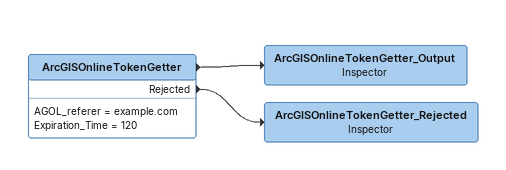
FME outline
ArcGISOnlineTokenGetter
    AGOL_referer = example.com
    Expiration_Time = 120
    -> ArcGISOnlineTokenGetter_Output
    Rejected -> ArcGISOnlineTokenGetter_Rejected
ArcGISOnlineTokenGetter_Output: Inspector
ArcGISOnlineTokenGetter_Rejected: Inspector
